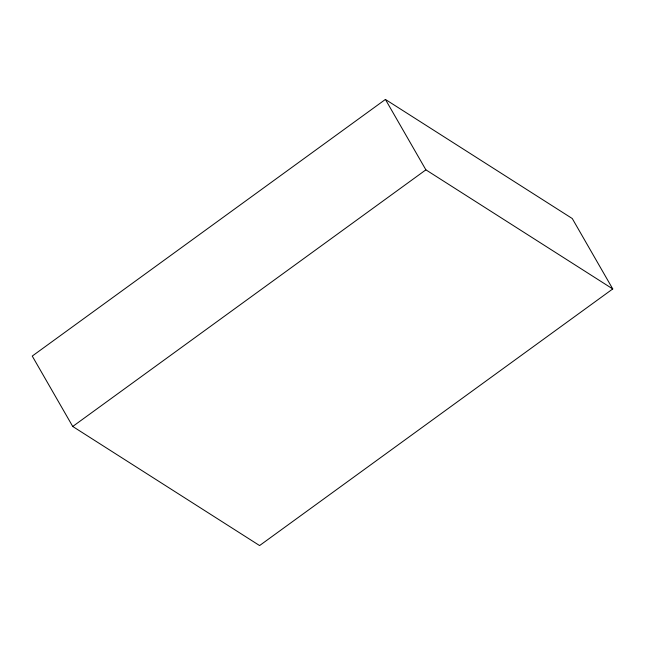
<?xml version="1.0" encoding="UTF-8"?>
<svg xmlns="http://www.w3.org/2000/svg" width="645" height="645" viewBox="0 0 645 645"><rect width="100%" height="100%" fill="white"/><g stroke="black" fill="none" stroke-linecap="round" stroke-linejoin="round"><path stroke-width="0.97" d="M385.412 99.435L32.25 356.064L72.732 426.466L259.588 545.565L612.75 288.936L572.268 218.534L385.412 99.435L425.894 169.837L612.75 288.936M72.732 426.466L425.894 169.837"/></g></svg>
